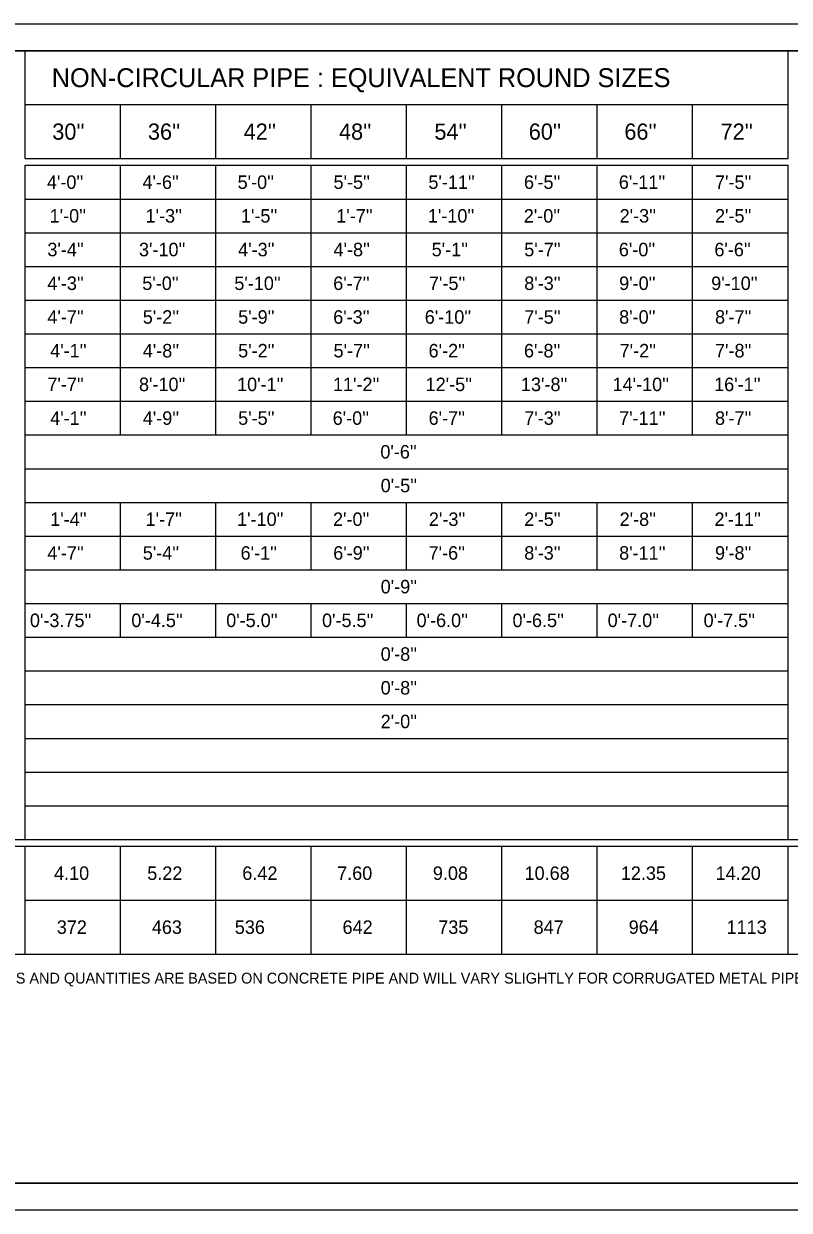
# Model space of a CAD drawing. Extents: x 1000 to 1036.3, y 1000 to 1022.
# Drawn here: x 1008.85 to 1023.04, y 1000 to 1022 of the extents above; entities that cross this region are included whole.
import ezdxf

# ---------------------------------------------------------------- set-up
doc = ezdxf.new("R2010")
doc.units = 0
for name, color, linetype in [('Level 1', 7, 'Continuous'), ('Level 10', 7, 'Continuous'), ('Level 11', 7, 'Continuous'), ('Level 5', 7, 'Continuous')]:
    doc.layers.add(name, color=color, linetype=linetype)

msp = doc.modelspace()

# ---------------------------------------------------------------- linework, layer by layer
at = {"layer": 'Level 1'}
for p, q in [((1024.893, 1021.5), (1007, 1021.5)), ((1008.875, 1019.5), (1008.875, 1021.5)), ((1008.875, 1019.5), (1008.875, 1021.5)), ((1023.018, 1019.5), (1023.018, 1021.5)), ((1023.018, 1019.5), (1023.018, 1021.5)), ((1008.875, 1020.5), (1023.018, 1020.5)), ((1008.875, 1020.5), (1023.018, 1020.5)), ((1010.643, 1019.5), (1010.643, 1020.5)), ((1010.643, 1019.5), (1010.643, 1020.5)), ((1012.411, 1019.5), (1012.411, 1020.5)), ((1012.411, 1019.5), (1012.411, 1020.5)), ((1014.179, 1019.5), (1014.179, 1020.5)), ((1014.179, 1019.5), (1014.179, 1020.5)), ((1015.946, 1019.5), (1015.946, 1020.5)), ((1015.946, 1019.5), (1015.946, 1020.5)), ((1017.714, 1019.5), (1017.714, 1020.5)), ((1017.714, 1019.5), (1017.714, 1020.5)), ((1019.482, 1019.5), (1019.482, 1020.5)), ((1019.482, 1019.5), (1019.482, 1020.5)), ((1021.25, 1019.5), (1021.25, 1020.5)), ((1021.25, 1019.5), (1021.25, 1020.5)), ((1008.875, 1019.5), (1023.018, 1019.5)), ((1008.875, 1019.5), (1023.018, 1019.5)), ((1008.875, 1006.875), (1008.875, 1019.375)), ((1008.875, 1019.375), (1023.018, 1019.375)), ((1008.875, 1006.875), (1008.875, 1019.375)), ((1008.875, 1019.375), (1023.018, 1019.375)), ((1010.643, 1018.75), (1010.643, 1019.375)), ((1010.643, 1018.75), (1010.643, 1019.375)), ((1012.411, 1018.75), (1012.411, 1019.375)), ((1012.411, 1018.75), (1012.411, 1019.375)), ((1014.179, 1018.75), (1014.179, 1019.375)), ((1014.179, 1018.75), (1014.179, 1019.375)), ((1015.946, 1018.75), (1015.946, 1019.375)), ((1015.946, 1018.75), (1015.946, 1019.375)), ((1017.714, 1018.75), (1017.714, 1019.375)), ((1017.714, 1018.75), (1017.714, 1019.375)), ((1019.482, 1018.75), (1019.482, 1019.375)), ((1019.482, 1018.75), (1019.482, 1019.375)), ((1021.25, 1018.75), (1021.25, 1019.375)), ((1021.25, 1018.75), (1021.25, 1019.375)), ((1023.018, 1018.75), (1023.018, 1019.375)), ((1023.018, 1018.75), (1023.018, 1019.375)), ((1008.875, 1018.75), (1023.018, 1018.75)), ((1008.875, 1018.75), (1023.018, 1018.75)), ((1008.893, 1018.75), (1010.643, 1018.75)), ((1008.893, 1018.75), (1010.643, 1018.75)), ((1010.643, 1018.125), (1010.643, 1018.75)), ((1010.643, 1018.125), (1010.643, 1018.75)), ((1012.411, 1018.125), (1012.411, 1018.75)), ((1012.411, 1018.125), (1012.411, 1018.75)), ((1014.179, 1018.125), (1014.179, 1018.75)), ((1014.179, 1018.125), (1014.179, 1018.75)), ((1015.946, 1018.125), (1015.946, 1018.75)), ((1015.946, 1018.125), (1015.946, 1018.75)), ((1017.714, 1018.125), (1017.714, 1018.75)), ((1017.714, 1018.125), (1017.714, 1018.75)), ((1019.482, 1018.125), (1019.482, 1018.75)), ((1019.482, 1018.125), (1019.482, 1018.75)), ((1021.25, 1018.125), (1021.25, 1018.75)), ((1021.25, 1018.125), (1021.25, 1018.75)), ((1023.018, 1018.125), (1023.018, 1018.75)), ((1023.018, 1018.125), (1023.018, 1018.75)), ((1008.875, 1018.125), (1023.018, 1018.125)), ((1008.875, 1018.125), (1023.018, 1018.125)), ((1010.643, 1017.5), (1010.643, 1018.125)), ((1010.643, 1017.5), (1010.643, 1018.125)), ((1012.411, 1017.5), (1012.411, 1018.125)), ((1012.411, 1017.5), (1012.411, 1018.125)), ((1014.179, 1017.5), (1014.179, 1018.125)), ((1014.179, 1017.5), (1014.179, 1018.125)), ((1015.946, 1017.5), (1015.946, 1018.125)), ((1015.946, 1017.5), (1015.946, 1018.125)), ((1017.714, 1017.5), (1017.714, 1018.125)), ((1017.714, 1017.5), (1017.714, 1018.125)), ((1019.482, 1017.5), (1019.482, 1018.125)), ((1019.482, 1017.5), (1019.482, 1018.125)), ((1021.25, 1017.5), (1021.25, 1018.125)), ((1021.25, 1017.5), (1021.25, 1018.125)), ((1023.018, 1017.5), (1023.018, 1018.125)), ((1023.018, 1017.5), (1023.018, 1018.125)), ((1008.875, 1017.5), (1023.018, 1017.5)), ((1008.875, 1017.5), (1023.018, 1017.5)), ((1010.643, 1016.875), (1010.643, 1017.5)), ((1010.643, 1016.875), (1010.643, 1017.5)), ((1012.411, 1016.875), (1012.411, 1017.5)), ((1012.411, 1016.875), (1012.411, 1017.5)), ((1014.179, 1016.875), (1014.179, 1017.5)), ((1014.179, 1016.875), (1014.179, 1017.5)), ((1015.946, 1016.875), (1015.946, 1017.5)), ((1015.946, 1016.875), (1015.946, 1017.5)), ((1017.714, 1016.875), (1017.714, 1017.5)), ((1017.714, 1016.875), (1017.714, 1017.5)), ((1019.482, 1016.875), (1019.482, 1017.5)), ((1019.482, 1016.875), (1019.482, 1017.5)), ((1021.25, 1016.875), (1021.25, 1017.5)), ((1021.25, 1016.875), (1021.25, 1017.5)), ((1023.018, 1016.875), (1023.018, 1017.5)), ((1023.018, 1016.875), (1023.018, 1017.5)), ((1008.875, 1016.875), (1023.018, 1016.875)), ((1008.875, 1016.875), (1023.018, 1016.875)), ((1010.643, 1016.25), (1010.643, 1016.875)), ((1010.643, 1016.25), (1010.643, 1016.875)), ((1012.411, 1016.25), (1012.411, 1016.875)), ((1012.411, 1016.25), (1012.411, 1016.875)), ((1014.179, 1016.25), (1014.179, 1016.875)), ((1014.179, 1016.25), (1014.179, 1016.875)), ((1015.946, 1016.25), (1015.946, 1016.875)), ((1015.946, 1016.25), (1015.946, 1016.875)), ((1017.714, 1016.25), (1017.714, 1016.875)), ((1017.714, 1016.25), (1017.714, 1016.875)), ((1019.482, 1016.25), (1019.482, 1016.875)), ((1019.482, 1016.25), (1019.482, 1016.875)), ((1021.25, 1016.25), (1021.25, 1016.875)), ((1021.25, 1016.25), (1021.25, 1016.875)), ((1023.018, 1016.25), (1023.018, 1016.875)), ((1023.018, 1016.25), (1023.018, 1016.875)), ((1008.875, 1016.25), (1023.018, 1016.25)), ((1008.875, 1016.25), (1023.018, 1016.25)), ((1010.643, 1015.625), (1010.643, 1016.25)), ((1010.643, 1015.625), (1010.643, 1016.25)), ((1012.411, 1015.625), (1012.411, 1016.25)), ((1012.411, 1015.625), (1012.411, 1016.25)), ((1014.179, 1015.625), (1014.179, 1016.25)), ((1014.179, 1015.625), (1014.179, 1016.25)), ((1015.946, 1015.625), (1015.946, 1016.25)), ((1015.946, 1015.625), (1015.946, 1016.25)), ((1017.714, 1015.625), (1017.714, 1016.25)), ((1017.714, 1015.625), (1017.714, 1016.25)), ((1019.482, 1015.625), (1019.482, 1016.25)), ((1019.482, 1015.625), (1019.482, 1016.25)), ((1021.25, 1015.625), (1021.25, 1016.25)), ((1021.25, 1015.625), (1021.25, 1016.25)), ((1023.018, 1015.625), (1023.018, 1016.25)), ((1023.018, 1015.625), (1023.018, 1016.25)), ((1008.875, 1015.625), (1023.018, 1015.625)), ((1008.875, 1015.625), (1023.018, 1015.625)), ((1010.643, 1015), (1010.643, 1015.625)), ((1010.643, 1015), (1010.643, 1015.625)), ((1012.411, 1015), (1012.411, 1015.625)), ((1012.411, 1015), (1012.411, 1015.625)), ((1014.179, 1015), (1014.179, 1015.625)), ((1014.179, 1015), (1014.179, 1015.625)), ((1015.946, 1015), (1015.946, 1015.625)), ((1015.946, 1015), (1015.946, 1015.625)), ((1017.714, 1015), (1017.714, 1015.625)), ((1017.714, 1015), (1017.714, 1015.625)), ((1019.482, 1015), (1019.482, 1015.625)), ((1019.482, 1015), (1019.482, 1015.625)), ((1021.25, 1015), (1021.25, 1015.625)), ((1021.25, 1015), (1021.25, 1015.625)), ((1023.018, 1015), (1023.018, 1015.625)), ((1023.018, 1015), (1023.018, 1015.625)), ((1008.875, 1015), (1023.018, 1015)), ((1008.875, 1015), (1023.018, 1015)), ((1010.643, 1014.375), (1010.643, 1015)), ((1010.643, 1014.375), (1010.643, 1015)), ((1012.411, 1014.375), (1012.411, 1015)), ((1012.411, 1014.375), (1012.411, 1015)), ((1014.179, 1014.375), (1014.179, 1015)), ((1014.179, 1014.375), (1014.179, 1015)), ((1015.946, 1014.375), (1015.946, 1015)), ((1015.946, 1014.375), (1015.946, 1015)), ((1017.714, 1014.375), (1017.714, 1015)), ((1017.714, 1014.375), (1017.714, 1015)), ((1019.482, 1014.375), (1019.482, 1015)), ((1019.482, 1014.375), (1019.482, 1015)), ((1021.25, 1014.375), (1021.25, 1015)), ((1021.25, 1014.375), (1021.25, 1015)), ((1023.018, 1014.375), (1023.018, 1015)), ((1023.018, 1014.375), (1023.018, 1015)), ((1008.875, 1014.375), (1023.018, 1014.375)), ((1008.875, 1014.375), (1023.018, 1014.375)), ((1023.018, 1013.75), (1023.018, 1014.375)), ((1023.018, 1013.75), (1023.018, 1014.375)), ((1008.875, 1013.75), (1023.018, 1013.75)), ((1008.875, 1013.75), (1023.018, 1013.75)), ((1023.018, 1013.125), (1023.018, 1013.75)), ((1023.018, 1013.125), (1023.018, 1013.75)), ((1008.875, 1013.125), (1023.018, 1013.125)), ((1008.875, 1013.125), (1023.018, 1013.125)), ((1010.643, 1012.5), (1010.643, 1013.125)), ((1010.643, 1012.5), (1010.643, 1013.125)), ((1012.411, 1012.5), (1012.411, 1013.125)), ((1012.411, 1012.5), (1012.411, 1013.125)), ((1014.179, 1012.5), (1014.179, 1013.125)), ((1014.179, 1012.5), (1014.179, 1013.125)), ((1015.946, 1012.5), (1015.946, 1013.125)), ((1015.946, 1012.5), (1015.946, 1013.125)), ((1017.714, 1012.5), (1017.714, 1013.125)), ((1017.714, 1012.5), (1017.714, 1013.125)), ((1019.482, 1012.5), (1019.482, 1013.125)), ((1019.482, 1012.5), (1019.482, 1013.125)), ((1021.25, 1012.5), (1021.25, 1013.125)), ((1021.25, 1012.5), (1021.25, 1013.125)), ((1023.018, 1012.5), (1023.018, 1013.125)), ((1023.018, 1012.5), (1023.018, 1013.125)), ((1008.875, 1012.5), (1023.018, 1012.5)), ((1008.875, 1012.5), (1023.018, 1012.5)), ((1010.643, 1011.875), (1010.643, 1012.5)), ((1010.643, 1011.875), (1010.643, 1012.5)), ((1012.411, 1011.875), (1012.411, 1012.5)), ((1012.411, 1011.875), (1012.411, 1012.5)), ((1014.179, 1011.875), (1014.179, 1012.5)), ((1014.179, 1011.875), (1014.179, 1012.5)), ((1015.946, 1011.875), (1015.946, 1012.5)), ((1015.946, 1011.875), (1015.946, 1012.5)), ((1017.714, 1011.875), (1017.714, 1012.5)), ((1017.714, 1011.875), (1017.714, 1012.5)), ((1019.482, 1011.875), (1019.482, 1012.5)), ((1019.482, 1011.875), (1019.482, 1012.5)), ((1021.25, 1011.875), (1021.25, 1012.5)), ((1021.25, 1011.875), (1021.25, 1012.5)), ((1023.018, 1011.875), (1023.018, 1012.5)), ((1023.018, 1011.875), (1023.018, 1012.5)), ((1008.875, 1011.875), (1023.018, 1011.875)), ((1008.875, 1011.875), (1023.018, 1011.875)), ((1023.018, 1011.25), (1023.018, 1011.875)), ((1023.018, 1011.25), (1023.018, 1011.875)), ((1008.875, 1011.25), (1023.018, 1011.25)), ((1008.875, 1011.25), (1023.018, 1011.25)), ((1010.643, 1010.625), (1010.643, 1011.25)), ((1010.643, 1010.625), (1010.643, 1011.25)), ((1012.411, 1010.625), (1012.411, 1011.25)), ((1012.411, 1010.625), (1012.411, 1011.25)), ((1014.179, 1010.625), (1014.179, 1011.25)), ((1014.179, 1010.625), (1014.179, 1011.25)), ((1015.946, 1010.625), (1015.946, 1011.25)), ((1015.946, 1010.625), (1015.946, 1011.25)), ((1017.714, 1010.625), (1017.714, 1011.25)), ((1017.714, 1010.625), (1017.714, 1011.25)), ((1019.482, 1010.625), (1019.482, 1011.25)), ((1019.482, 1010.625), (1019.482, 1011.25)), ((1021.25, 1010.625), (1021.25, 1011.25)), ((1021.25, 1010.625), (1021.25, 1011.25)), ((1023.018, 1010.625), (1023.018, 1011.25)), ((1023.018, 1010.625), (1023.018, 1011.25)), ((1008.875, 1010.625), (1023.018, 1010.625)), ((1008.875, 1010.625), (1023.018, 1010.625)), ((1023.018, 1010), (1023.018, 1010.625)), ((1023.018, 1010), (1023.018, 1010.625)), ((1008.875, 1010), (1023.018, 1010)), ((1008.875, 1010), (1023.018, 1010)), ((1023.018, 1009.375), (1023.018, 1010)), ((1023.018, 1009.375), (1023.018, 1010)), ((1008.875, 1009.375), (1023.018, 1009.375)), ((1008.875, 1009.375), (1023.018, 1009.375)), ((1023.018, 1008.75), (1023.018, 1009.375)), ((1023.018, 1008.75), (1023.018, 1009.375)), ((1008.875, 1008.75), (1023.018, 1008.75)), ((1008.875, 1008.75), (1023.018, 1008.75)), ((1023.018, 1008.125), (1023.018, 1008.75)), ((1023.018, 1008.125), (1023.018, 1008.75)), ((1008.875, 1008.125), (1023.018, 1008.125)), ((1008.875, 1008.125), (1023.018, 1008.125)), ((1023.018, 1007.5), (1023.018, 1008.125)), ((1023.018, 1007.5), (1023.018, 1008.125)), ((1008.875, 1007.5), (1023.018, 1007.5)), ((1008.875, 1007.5), (1023.018, 1007.5)), ((1023.018, 1006.875), (1023.018, 1007.5)), ((1023.018, 1006.875), (1023.018, 1007.5)), ((1007, 1006.875), (1023.018, 1006.875)), ((1007, 1006.875), (1023.018, 1006.875)), ((1007, 1006.75), (1023.018, 1006.75)), ((1007, 1006.75), (1023.018, 1006.75)), ((1008.875, 1005.75), (1008.875, 1006.75)), ((1008.875, 1005.75), (1008.875, 1006.75)), ((1010.643, 1005.75), (1010.643, 1006.75)), ((1010.643, 1005.75), (1010.643, 1006.75)), ((1012.411, 1005.75), (1012.411, 1006.75)), ((1012.411, 1005.75), (1012.411, 1006.75)), ((1014.179, 1005.75), (1014.179, 1006.75)), ((1014.179, 1005.75), (1014.179, 1006.75)), ((1015.946, 1005.75), (1015.946, 1006.75)), ((1015.946, 1005.75), (1015.946, 1006.75)), ((1017.714, 1005.75), (1017.714, 1006.75)), ((1017.714, 1005.75), (1017.714, 1006.75)), ((1019.482, 1005.75), (1019.482, 1006.75)), ((1019.482, 1005.75), (1019.482, 1006.75)), ((1021.25, 1005.75), (1021.25, 1006.75)), ((1021.25, 1005.75), (1021.25, 1006.75)), ((1023.018, 1006.875), (1024.893, 1006.875)), ((1023.018, 1006.875), (1024.893, 1006.875)), ((1023.018, 1005.75), (1023.018, 1006.75)), ((1023.018, 1006.75), (1024.893, 1006.75)), ((1023.018, 1005.75), (1023.018, 1006.75)), ((1023.018, 1006.75), (1024.893, 1006.75)), ((1008.875, 1004.75), (1008.875, 1005.75)), ((1008.875, 1005.75), (1023.018, 1005.75)), ((1008.875, 1004.75), (1008.875, 1005.75)), ((1008.875, 1005.75), (1023.018, 1005.75)), ((1010.643, 1004.75), (1010.643, 1005.75)), ((1010.643, 1004.75), (1010.643, 1005.75)), ((1012.411, 1004.75), (1012.411, 1005.75)), ((1012.411, 1004.75), (1012.411, 1005.75)), ((1014.179, 1004.75), (1014.179, 1005.75)), ((1014.179, 1004.75), (1014.179, 1005.75)), ((1015.946, 1004.75), (1015.946, 1005.75)), ((1015.946, 1004.75), (1015.946, 1005.75)), ((1017.714, 1004.75), (1017.714, 1005.75)), ((1017.714, 1004.75), (1017.714, 1005.75)), ((1019.482, 1004.75), (1019.482, 1005.75)), ((1019.482, 1004.75), (1019.482, 1005.75)), ((1021.25, 1004.75), (1021.25, 1005.75)), ((1021.25, 1004.75), (1021.25, 1005.75)), ((1023.018, 1004.75), (1023.018, 1005.75)), ((1023.018, 1004.75), (1023.018, 1005.75)), ((1007, 1004.75), (1024.893, 1004.75)), ((1007, 1004.75), (1024.893, 1004.75))]:
    msp.add_line(p, q, dxfattribs=at)
at = {"layer": 'Level 10'}
for p, q in [((1000, 1022), (1036, 1022)), ((1000, 1022), (1036, 1022)), ((1007, 1021.5), (1035.5, 1021.5)), ((1007, 1021.5), (1035.5, 1021.5)), ((1035.5, 1000.5), (1007, 1000.5)), ((1035.5, 1000.5), (1007, 1000.5)), ((1036, 1000), (1000, 1000)), ((1036, 1000), (1000, 1000))]:
    msp.add_line(p, q, dxfattribs=at)
at = {"layer": 'Level 11'}
msp.add_lwpolyline([(1007, 1000.5), (1035.5, 1000.5), (1035.5, 1021.5), (1007, 1021.5)], close=True, dxfattribs=at)

# ---------------------------------------------------------------- texts
at = {"layer": 'Level 1'}
for s, height, p in [('NON-CIRCULAR PIPE : EQUIVALENT ROUND SIZES', 0.35, (1009.371, 1020.825)), ('NON-CIRCULAR PIPE : EQUIVALENT ROUND SIZES', 0.35, (1009.371, 1020.825)), ("30''", 0.3, (1009.381, 1019.85)), ("30''", 0.3, (1009.381, 1019.85)), ("36''", 0.3, (1011.154, 1019.85)), ("36''", 0.3, (1011.154, 1019.85)), ("42''", 0.3, (1012.929, 1019.85)), ("42''", 0.3, (1012.929, 1019.85)), ("48''", 0.3, (1014.696, 1019.85)), ("48''", 0.3, (1014.696, 1019.85)), ("54''", 0.3, (1016.464, 1019.85)), ("54''", 0.3, (1016.464, 1019.85)), ("60''", 0.3, (1018.213, 1019.85)), ("60''", 0.3, (1018.213, 1019.85)), ("66''", 0.3, (1019.985, 1019.85)), ("66''", 0.3, (1019.985, 1019.85)), ("72''", 0.3, (1021.768, 1019.85)), ("72''", 0.3, (1021.768, 1019.85)), ('DIMENSIONS AND QUANTITIES ARE BASED ON CONCRETE PIPE AND WILL VARY SLIGHTLY FOR CORRUGATED METAL PIPE.', 0.2, (1007.189, 1004.204))]:
    msp.add_text(s, height=height, dxfattribs=at).set_placement(p)
at = {"layer": 'Level 5'}
for s, p in [("4'-0''", (1009.281, 1018.938)), ("4'-6''", (1011.052, 1018.938)), ("5'-0''", (1012.816, 1018.938)), ("5'-5''", (1014.594, 1018.938)), ("5'-11''", (1016.352, 1018.938)), ("6'-5''", (1018.124, 1018.938)), ("6'-11''", (1019.882, 1018.938)), ("7'-5''", (1021.665, 1018.938)), ("1'-0''", (1009.332, 1018.313)), ("1'-3''", (1011.11, 1018.313)), ("1'-5''", (1012.877, 1018.313)), ("1'-7''", (1014.645, 1018.313)), ("1'-10''", (1016.342, 1018.313)), ("2'-0''", (1018.12, 1018.313)), ("2'-3''", (1019.897, 1018.313)), ("2'-5''", (1021.665, 1018.313)), ("3'-4''", (1009.29, 1017.688)), ("3'-10''", (1010.988, 1017.688)), ("4'-3''", (1012.826, 1017.688)), ("4'-8''", (1014.594, 1017.688)), ("6'-0''", (1019.882, 1017.688)), ("6'-6''", (1021.653, 1017.688)), ("5'-1''", (1016.413, 1017.688)), ("5'-7''", (1018.129, 1017.688)), ("4'-3''", (1009.29, 1017.063)), ("5'-0''", (1011.049, 1017.063)), ("5'-10''", (1012.755, 1017.063)), ("6'-7''", (1014.588, 1017.063)), ("7'-5''", (1016.362, 1017.063)), ("8'-3''", (1018.129, 1017.063)), ("9'-0''", (1019.888, 1017.063)), ("9'-10''", (1021.594, 1017.063)), ("4'-7''", (1009.29, 1016.438)), ("5'-2''", (1011.058, 1016.438)), ("5'-9''", (1012.826, 1016.438)), ("6'-3''", (1014.588, 1016.438)), ("6'-10''", (1016.285, 1016.438)), ("7'-5''", (1018.129, 1016.438)), ("8'-0''", (1019.888, 1016.438)), ("8'-7''", (1021.665, 1016.438)), ("4'-1''", (1009.342, 1015.813)), ("4'-8''", (1011.058, 1015.813)), ("5'-2''", (1012.826, 1015.813)), ("5'-7''", (1014.594, 1015.813)), ("6'-2''", (1016.356, 1015.813)), ("6'-8''", (1018.124, 1015.813)), ("7'-2''", (1019.897, 1015.813)), ("7'-8''", (1021.665, 1015.813)), ("7'-7''", (1009.29, 1015.188)), ("8'-10''", (1010.988, 1015.188)), ("10'-1''", (1012.806, 1015.188)), ("11'-2''", (1014.584, 1015.188)), ("12'-5''", (1016.301, 1015.188)), ("13'-8''", (1018.068, 1015.188)), ("14'-10''", (1019.766, 1015.188)), ("16'-1''", (1021.649, 1015.188)), ("4'-1''", (1009.342, 1014.563)), ("4'-9''", (1011.058, 1014.563)), ("5'-5''", (1012.826, 1014.563)), ("6'-0''", (1014.578, 1014.563)), ("6'-7''", (1016.356, 1014.563)), ("7'-3''", (1018.129, 1014.563)), ("7'-11''", (1019.888, 1014.563)), ("8'-7''", (1021.665, 1014.563)), ("0'-6''", (1015.462, 1013.938)), ("0'-5''", (1015.468, 1013.313)), ("1'-4''", (1009.342, 1012.688)), ("1'-7''", (1011.11, 1012.688)), ("1'-10''", (1012.806, 1012.688)), ("2'-0''", (1014.584, 1012.688)), ("2'-3''", (1016.362, 1012.688)), ("2'-5''", (1018.129, 1012.688)), ("2'-8''", (1019.897, 1012.688)), ("2'-11''", (1021.655, 1012.688)), ("4'-7''", (1009.29, 1012.063)), ("5'-4''", (1011.058, 1012.063)), ("6'-1''", (1012.871, 1012.063)), ("6'-9''", (1014.588, 1012.063)), ("7'-6''", (1016.356, 1012.063)), ("8'-3''", (1018.129, 1012.063)), ("8'-11''", (1019.888, 1012.063)), ("9'-8''", (1021.665, 1012.063)), ("0'-9''", (1015.468, 1011.438)), ("0'-3.75''", (1008.966, 1010.813)), ("0'-4.5''", (1010.846, 1010.813)), ("0'-5.0''", (1012.604, 1010.813)), ("0'-5.5''", (1014.381, 1010.813)), ("0'-6.0''", (1016.133, 1010.813)), ("0'-6.5''", (1017.911, 1010.813)), ("0'-7.0''", (1019.675, 1010.813)), ("0'-7.5''", (1021.453, 1010.813)), ("0'-8''", (1015.468, 1010.188)), ("0'-8''", (1015.468, 1009.563)), ("2'-0''", (1015.468, 1008.938)), ('4.10', (1009.414, 1006.125)), ('5.22', (1011.141, 1006.125)), ('6.42', (1012.903, 1006.125)), ('7.60', (1014.661, 1006.125)), ('9.08', (1016.435, 1006.125)), ('10.68', (1018.135, 1006.125)), ('12.35', (1019.919, 1006.125)), ('14.20', (1021.677, 1006.125)), ('372', (1009.464, 1005.125)), ('463', (1011.226, 1005.125)), (' 536 ', (1012.671, 1005.125)), ('642', (1014.761, 1005.125)), ('735', (1016.535, 1005.125)), ('847', (1018.303, 1005.125)), ('964', (1020.065, 1005.125)), ('1113', (1021.88, 1005.125))]:
    msp.add_text(s, height=0.25, dxfattribs=at).set_placement(p)

doc.saveas('drawing.dxf')
